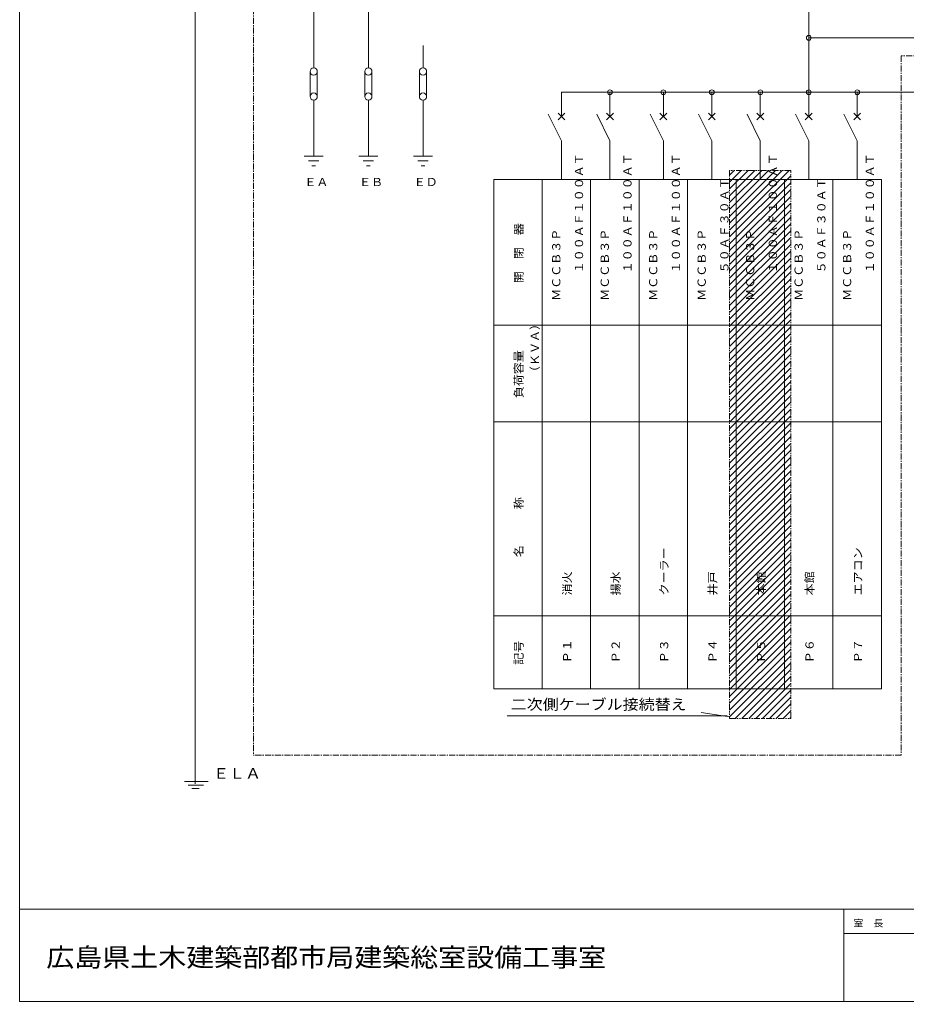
# Model space of a CAD drawing. Units: millimetres, scale not verified. Extents: x -33000 to 320985, y -33550 to 4750.
# Drawn here: x -33000 to -14706, y -33550 to -13306 of the extents above; entities that cross this region are included whole.
import ezdxf
from ezdxf.enums import TextEntityAlignment as Align

# ---------------------------------------------------------------- set-up
doc = ezdxf.new("R2010")
doc.units = ezdxf.units.MM
doc.header["$LTSCALE"] = 100
doc.linetypes.add('USER1', pattern=[2, 1.25, -0.25, 0.25, -0.25])
doc.linetypes.add('USER3', pattern=[2.5, 1.25, -0.25, 0.25, -0.25, 0.25, -0.25])
doc.layers.add('0-0_SOGO-EISEI', color=7, linetype='Continuous', lineweight=18)
doc.layers.add('0-1_1', color=6, linetype='Continuous', lineweight=18)
doc.styles.add('ＭＳ ゴシック', font='')
doc.styles.get('ＭＳ ゴシック').set_extended_font_data('MS Gothic')

msp = doc.modelspace()

# ---------------------------------------------------------------- linework, layer by layer
at = {"layer": '0-0_SOGO-EISEI', "color": 2}
for p, q in [((-33000, 4749.6), (-33000, -33550.4)), ((-33000, -31650.4), (22400, -31650.4)), ((-33000, -33550.4), (22400, -33550.4))]:
    msp.add_line(p, q, dxfattribs=at)
at = {"layer": '0-0_SOGO-EISEI', "color": 1}
for p, q in [((-16000, -31650.4), (-16000, -33550.4)), ((-16000, -32150.4), (-11800, -32150.4))]:
    msp.add_line(p, q, dxfattribs=at)
at = {"layer": '0-1_1', "color": 5}
for p, q in [((-29376.2, -141.4), (-29376.2, -16209.4)), ((-29376.2, -15316.7), (-29376.2, -29063.8)), ((-29599.4, -29019.2), (-29108.4, -29019.2)), ((-29519.8, -29090.6), (-29210, -29090.6)), ((-29449.2, -29161.3), (-29296.9, -29161.3))]:
    msp.add_line(p, q, dxfattribs=at)
at = {"layer": '0-1_1', "color": 1, "linetype": 'USER1'}
for p, q in [((-28176, -469.2), (-28176, -28471.4)), ((-14812.9, -14050.7), (-14812.9, -28471.4)), ((-6987.5, -14050.7), (-14812.9, -14050.7)), ((-14812.9, -28471.4), (-28176, -28471.4))]:
    msp.add_line(p, q, dxfattribs=at)
at = {"layer": '0-1_1', "color": 1}
for p, q in [((-16720.2, -10187.3), (-16720.2, -14802.8)), ((-27008.4, -14375.3), (-27008.4, -14892.4)), ((-26858.4, -14375.3), (-26858.4, -14892.4)), ((-25880.7, -14375.3), (-25880.7, -14892.4)), ((-25730.7, -14375.3), (-25730.7, -14892.4)), ((-24753.1, -14375.3), (-24753.1, -14892.4)), ((-24603.1, -14375.3), (-24603.1, -14892.4)), ((-21821.9, -14802.8), (-21821.9, -15303.5)), ((-21821.9, -14802.8), (-11930.4, -14802.8)), ((-20821.9, -14802.8), (-20821.9, -15303.5)), ((-19720.2, -14802.8), (-19720.2, -15303.5)), ((-18720.2, -14802.8), (-18720.2, -15303.5)), ((-17720.2, -14802.8), (-17720.2, -15303.5)), ((-16720.2, -14802.8), (-16720.2, -15303.5)), ((-15720.2, -14802.8), (-15720.2, -15303.5)), ((-21893.1, -15232.6), (-21751.7, -15374)), ((-21751.7, -15232.6), (-21893.1, -15374)), ((-20893.1, -15232.6), (-20751.7, -15374)), ((-20751.7, -15232.6), (-20893.1, -15374)), ((-19791.4, -15232.6), (-19650, -15374)), ((-19650, -15232.6), (-19791.4, -15374)), ((-18791.4, -15232.6), (-18650, -15374)), ((-18650, -15232.6), (-18791.4, -15374)), ((-17791.4, -15232.6), (-17650, -15374)), ((-17650, -15232.6), (-17791.4, -15374)), ((-16791.4, -15232.6), (-16650, -15374)), ((-16650, -15232.6), (-16791.4, -15374)), ((-15791.4, -15232.6), (-15650, -15374)), ((-15650, -15232.6), (-15791.4, -15374)), ((-21821.9, -15802.8), (-21821.9, -16602.8)), ((-20821.9, -15802.8), (-20821.9, -16602.8)), ((-19720.2, -15802.8), (-19720.2, -16602.8)), ((-18720.2, -15802.8), (-18720.2, -16602.8)), ((-17720.2, -15802.8), (-17720.2, -16602.8)), ((-16720.2, -15802.8), (-16720.2, -16602.8)), ((-15720.2, -15802.8), (-15720.2, -16602.8)), ((-22940.7, -27665), (-18403, -27665)), ((-18352.3, -27686.1), (-18940.4, -27591.1))]:
    msp.add_line(p, q, dxfattribs=at)
at = {"layer": '0-1_1'}
for p, q in [((-26933.4, -11165.8), (-26933.4, -14300.3)), ((-25805.7, -11782.7), (-25805.7, -14300.3)), ((-24678.1, -13838.4), (-24678.1, -14300.3)), ((-26933.4, -14967.4), (-26933.4, -16118.4)), ((-25805.7, -14967.4), (-25805.7, -16118.4)), ((-24678.1, -14967.4), (-24678.1, -16118.4)), ((-27129.5, -16118.4), (-26739.2, -16118.4)), ((-26001.8, -16118.4), (-25611.5, -16118.4)), ((-24874.1, -16118.4), (-24483.9, -16118.4)), ((-27041.2, -16218.4), (-26829.5, -16218.4)), ((-26972.7, -16318.4), (-26896, -16318.4)), ((-25913.5, -16218.4), (-25701.8, -16218.4)), ((-25845, -16318.4), (-25768.3, -16318.4)), ((-24785.9, -16218.4), (-24574.1, -16218.4)), ((-24717.3, -16318.4), (-24640.7, -16318.4)), ((-18352.3, -17645.2), (-17124.6, -16417.5)), ((-18352.3, -17503.8), (-17266, -16417.5)), ((-18352.3, -17362.4), (-17407.5, -16417.5)), ((-18352.3, -17220.9), (-17548.9, -16417.5)), ((-18352.3, -17079.5), (-17690.3, -16417.5)), ((-18352.3, -16938.1), (-17831.7, -16417.5)), ((-18352.3, -16796.7), (-17973.1, -16417.5)), ((-18352.3, -16655.2), (-18114.6, -16417.5)), ((-18352.3, -16513.8), (-18256, -16417.5)), ((-18352.3, -17786.6), (-17093.4, -16527.7)), ((-18352.3, -17928), (-17093.4, -16669.1)), ((-18352.3, -18069.5), (-17093.4, -16810.5)), ((-18352.3, -18210.9), (-17093.4, -16951.9)), ((-18352.3, -18352.3), (-17093.4, -17093.3)), ((-18352.3, -18493.7), (-17093.4, -17234.8)), ((-18352.3, -18635.2), (-17093.4, -17376.2)), ((-18352.3, -18776.6), (-17093.4, -17517.6)), ((-18352.3, -18918), (-17093.4, -17659)), ((-18352.3, -19059.4), (-17093.4, -17800.4)), ((-18352.3, -19200.8), (-17093.4, -17941.9)), ((-18352.3, -19342.3), (-17093.4, -18083.3)), ((-18352.3, -19483.7), (-17093.4, -18224.7)), ((-18352.3, -19625.1), (-17093.4, -18366.1)), ((-18352.3, -19766.5), (-17093.4, -18507.6)), ((-18352.3, -19907.9), (-17093.4, -18649)), ((-18352.3, -20049.4), (-17093.4, -18790.4)), ((-18352.3, -20190.8), (-17093.4, -18931.8)), ((-18352.3, -20332.2), (-17093.4, -19073.2)), ((-18352.3, -20473.6), (-17093.4, -19214.7)), ((-18352.3, -20615), (-17093.4, -19356.1)), ((-18352.3, -20756.5), (-17093.4, -19497.5)), ((-18352.3, -20897.9), (-17093.4, -19638.9)), ((-18352.3, -21039.3), (-17093.4, -19780.3)), ((-18352.3, -21180.7), (-17093.4, -19921.8)), ((-18352.3, -21322.1), (-17093.4, -20063.2)), ((-18352.3, -21463.6), (-17093.4, -20204.6)), ((-18352.3, -21605), (-17093.4, -20346)), ((-18352.3, -21746.4), (-17093.4, -20487.5)), ((-18352.3, -21887.8), (-17093.4, -20628.9)), ((-18352.3, -22029.2), (-17093.4, -20770.3)), ((-18352.3, -22170.7), (-17093.4, -20911.7)), ((-18352.3, -22312.1), (-17093.4, -21053.2)), ((-18352.3, -22453.5), (-17093.4, -21194.6)), ((-18352.3, -22594.9), (-17093.4, -21336)), ((-18352.3, -22736.4), (-17093.4, -21477.4)), ((-18352.3, -22877.8), (-17093.4, -21618.8)), ((-18352.3, -23019.2), (-17093.4, -21760.3)), ((-18352.3, -23160.6), (-17093.4, -21901.7)), ((-18352.3, -23302.1), (-17093.4, -22043.1)), ((-18352.3, -23443.5), (-17093.4, -22184.5)), ((-18352.3, -23584.9), (-17093.4, -22325.9)), ((-18352.3, -23726.3), (-17093.4, -22467.4)), ((-18352.3, -23867.7), (-17093.4, -22608.8)), ((-18352.3, -24009.2), (-17093.4, -22750.2)), ((-18352.3, -24150.6), (-17093.4, -22891.6)), ((-18352.3, -24292), (-17093.4, -23033)), ((-18352.3, -24433.4), (-17093.4, -23174.5)), ((-18352.3, -24574.8), (-17093.4, -23315.9)), ((-18352.3, -24716.3), (-17093.4, -23457.3)), ((-18352.3, -24857.7), (-17093.4, -23598.7)), ((-18352.3, -24999.1), (-17093.4, -23740.1)), ((-18352.3, -25140.5), (-17093.4, -23881.6)), ((-18352.3, -25281.9), (-17093.4, -24023)), ((-18352.3, -25423.3), (-17093.4, -24164.4)), ((-18352.3, -25564.8), (-17093.4, -24305.8)), ((-18352.3, -25706.2), (-17093.4, -24447.3)), ((-18352.3, -25847.6), (-17093.4, -24588.7)), ((-18352.3, -25989), (-17093.4, -24730.1)), ((-18352.3, -26130.4), (-17093.4, -24871.5)), ((-18352.3, -26271.9), (-17093.4, -25012.9)), ((-18352.3, -26413.3), (-17093.4, -25154.3)), ((-18352.3, -26554.7), (-17093.4, -25295.7)), ((-18352.3, -26696.1), (-17093.4, -25437.2)), ((-18352.3, -26837.5), (-17093.4, -25578.6)), ((-18352.3, -26979), (-17093.4, -25720)), ((-18352.3, -27120.4), (-17093.4, -25861.4)), ((-18352.3, -27261.8), (-17093.4, -26002.8)), ((-18352.3, -27403.2), (-17093.4, -26144.3)), ((-18352.3, -27544.7), (-17093.4, -26285.7)), ((-18352.3, -27686.1), (-17093.4, -26427.1)), ((-18238.9, -27714.1), (-17093.4, -26568.5)), ((-18097.5, -27714.1), (-17093.4, -26710)), ((-17956.1, -27714.1), (-17093.4, -26851.4)), ((-17814.6, -27714.1), (-17093.4, -26992.8)), ((-17673.2, -27714.1), (-17093.4, -27134.2)), ((-17531.8, -27714.1), (-17093.4, -27275.6)), ((-17390.4, -27714.1), (-17093.4, -27417.1)), ((-17249, -27714.1), (-17093.4, -27558.5)), ((-17107.5, -27714.1), (-17093.4, -27699.9))]:
    msp.add_line(p, q, dxfattribs=at)
at = {"layer": '0-1_1', "color": 4}
for p, q in [((-22095, -15256.5), (-21821.9, -15802.8)), ((-21095, -15256.5), (-20821.9, -15802.8)), ((-19993.3, -15256.5), (-19720.2, -15802.8)), ((-18993.3, -15256.5), (-18720.2, -15802.8)), ((-17993.3, -15256.5), (-17720.2, -15802.8)), ((-16993.3, -15256.5), (-16720.2, -15802.8)), ((-15993.3, -15256.5), (-15720.2, -15802.8))]:
    msp.add_line(p, q, dxfattribs=at)
at = {"layer": '0-1_1', "color": 2}
for p, q in [((-23220.2, -16602.8), (-23220.2, -27102.7)), ((-20220.2, -16602.8), (-23220.2, -16602.8)), ((-15220.2, -16602.8), (-20220.2, -16602.8)), ((-15220.2, -16602.8), (-15220.2, -27102.7)), ((-23220.2, -27102.7), (-20220.2, -27102.7)), ((-20220.2, -27102.7), (-15220.2, -27102.7))]:
    msp.add_line(p, q, dxfattribs=at)
at = {"layer": '0-1_1', "color": 9}
for p, q in [((-22220.1, -16602.8), (-22220.1, -27102.7)), ((-21220.2, -16602.8), (-21220.2, -27102.7)), ((-20220.2, -16602.8), (-20220.2, -27102.7)), ((-19220.2, -16602.8), (-19220.2, -27102.7)), ((-18220.2, -16602.8), (-18220.2, -27102.7)), ((-17220.2, -16602.8), (-17220.2, -27102.7)), ((-16220.2, -16602.8), (-16220.2, -27102.7)), ((-23220.2, -19602.8), (-15220.2, -19602.8)), ((-23220.2, -21602.8), (-15220.2, -21602.8)), ((-23220.2, -25602.7), (-15220.2, -25602.7))]:
    msp.add_line(p, q, dxfattribs=at)
at = {"layer": '0-1_1', "color": 1}
msp.add_lwpolyline([(-1744.5, -14802.8), (-1744.5, -13681.4), (-16720.2, -13681.4)], dxfattribs=at)
at = {"layer": '0-1_1', "color": 4, "linetype": 'USER3'}
msp.add_lwpolyline([(-18352.3, -16417.5), (-18352.3, -27714.1), (-17093.4, -27714.1), (-17093.4, -16417.5)], close=True, dxfattribs=at)
at = {"layer": '0-1_1', "color": 1}
for centre, radius in [((-16720.2, -13681.4), 50), ((-26933.4, -14375.3), 75), ((-25805.7, -14375.3), 75), ((-24678.1, -14375.3), 75), ((-20821.9, -14802.8), 50), ((-19720.2, -14802.8), 50), ((-18720.2, -14802.8), 50), ((-17720.2, -14802.8), 50), ((-16720.2, -14802.8), 50), ((-15720.2, -14802.8), 50), ((-26933.4, -14892.4), 75), ((-25805.7, -14892.4), 75), ((-24678.1, -14892.4), 75)]:
    msp.add_circle(centre, radius, dxfattribs=at)

# ---------------------------------------------------------------- texts
at = {"layer": '0-0_SOGO-EISEI', "style": 'ＭＳ ゴシック', "width": 1.1}
for s, height, p in [('室\u3000長', 137.5, (-15800, -32050.4)), ('広島県土木建築部都市局建築総室設備工事室', 384.9, (-32450, -32950.4))]:
    msp.add_text(s, height=height, dxfattribs=at).set_placement(p, align=Align.BOTTOM_LEFT)
at = {"layer": '0-1_1', "color": 7, "style": 'ＭＳ ゴシック', "width": 1.1}
for s, rotation, p in [('１００ＡＦ１００ＡＴ', 90, (-21326.2, -18536.8)), ('１００ＡＦ１００ＡＴ', 90, (-20326.2, -18536.8)), ('１００ＡＦ１００ＡＴ', 90, (-19326.2, -18536.8)), ('１００ＡＦ１００ＡＴ', 90, (-17326.2, -18536.8)), ('１００ＡＦ１００ＡＴ', 90, (-15326.2, -18536.8)), ('５０ＡＦ３０ＡＴ', 90, (-18326.2, -18536.8)), ('５０ＡＦ３０ＡＴ', 90, (-16326.2, -18536.8)), ('開\u3000閉\u3000器', 90, (-22570.2, -18740.3)), ('ＭＣＣＢ３Ｐ', 90, (-21794.9, -19102.8)), ('ＭＣＣＢ３Ｐ', 90, (-20794.9, -19102.8)), ('ＭＣＣＢ３Ｐ', 90, (-19794.9, -19102.8)), ('ＭＣＣＢ３Ｐ', 90, (-18794.9, -19102.8)), ('ＭＣＣＢ３Ｐ', 90, (-17794.9, -19102.8)), ('ＭＣＣＢ３Ｐ', 90, (-16794.9, -19102.8)), ('ＭＣＣＢ３Ｐ', 90, (-15794.9, -19102.8)), ('（ＫＶＡ）', 90, (-22237.6, -20695.9)), ('負荷容量', 89.999, (-22570.2, -21112.7)), ('名\u3000\u3000\u3000称', 90, (-22570.2, -24390.4)), ('クーラー', 90.001, (-19570.1, -25178.7)), ('エアコン', 89.999, (-15570.2, -25178.7)), ('消火', 89.999, (-21570.2, -25178.7)), ('揚水', 90.001, (-20570.1, -25178.7)), ('本館', 89.999, (-17570.2, -25178.7)), ('本館', 89.999, (-16570.2, -25178.7)), ('井戸', 89.999, (-18570.2, -25178.7)), ('記号', 89.999, (-22570.2, -26607.7)), ('Ｐ１', 89.999, (-21570.2, -26577.7)), ('Ｐ２', 90.001, (-20570.1, -26577.7)), ('Ｐ３', 90.001, (-19570.1, -26577.7)), ('Ｐ４', 89.999, (-18570.2, -26577.7)), ('Ｐ５', 89.999, (-17570.2, -26577.7)), ('Ｐ６', 89.999, (-16570.2, -26577.7)), ('Ｐ７', 89.999, (-15570.2, -26577.7))]:
    msp.add_text(s, height=165, rotation=rotation, dxfattribs=at).set_placement(p, align=Align.BOTTOM_LEFT)
for s, height, p in [('ＥＡ', 165, (-27124.9, -16787.8)), ('ＥＢ', 165, (-25997.2, -16787.8)), ('ＥＤ', 165, (-24869.5, -16787.8)), ('二次側ケーブル接続替え', 219.9, (-22868.9, -27602.4)), ('ＥＬＡ', 219.9, (-29008.9, -29025.4))]:
    msp.add_text(s, height=height, dxfattribs=at).set_placement(p, align=Align.BOTTOM_LEFT)

doc.saveas('drawing.dxf')
